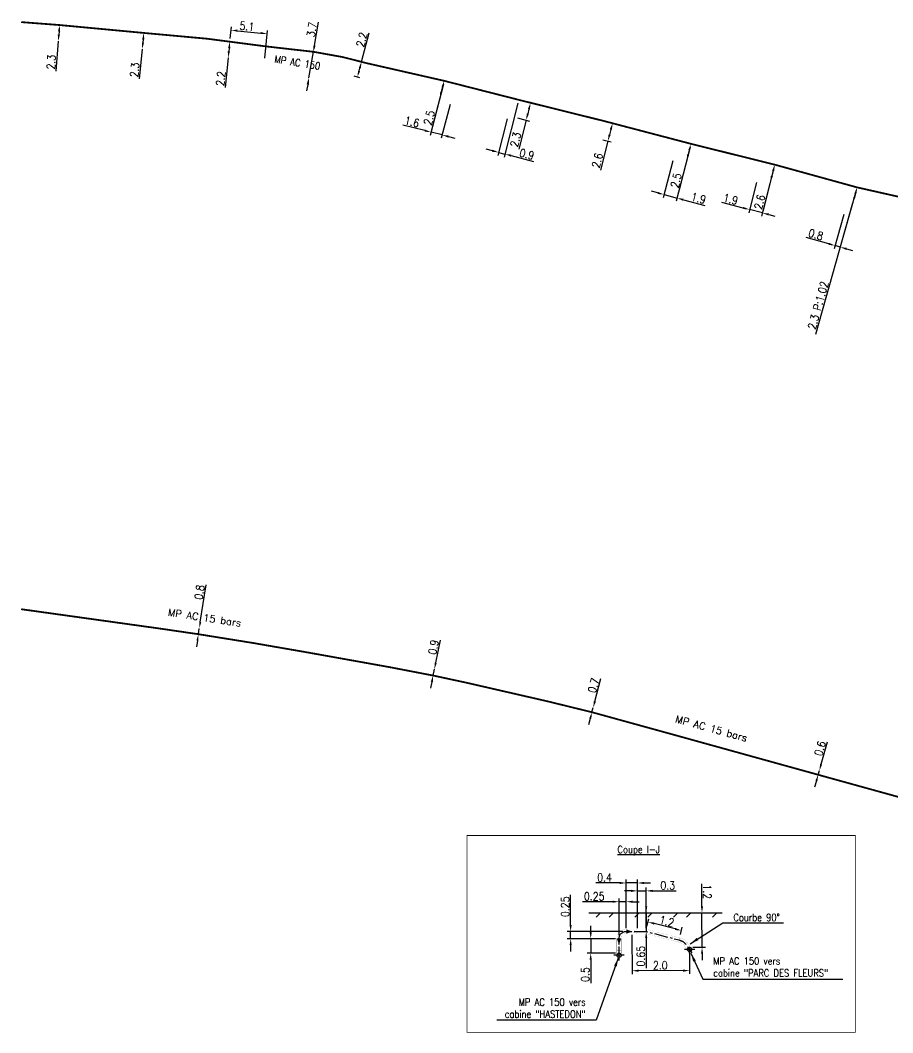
# Model space of a CAD drawing. Header units: millimetres. Extents: x 184000 to 185000, y 128000 to 129000.
# Drawn here: x 183999.9 to 184121.2, y 128858.6 to 128999.4 of the extents above; entities that cross this region are included whole.
import ezdxf
from ezdxf.enums import TextEntityAlignment as Align

# ---------------------------------------------------------------- set-up
doc = ezdxf.new("R2010")
doc.units = ezdxf.units.MM
doc.header["$PDMODE"] = 34
doc.linetypes.add('CENTER2', pattern=[28.575, 19.05, -3.175, 3.175, -3.175])
doc.layers.get('DEFPOINTS').update_dxf_attribs({"linetype": 'CONTINUOUS'})
for name, color, linetype in [('G_110', 6, 'CONTINUOUS'), ('G_120', 4, 'CONTINUOUS'), ('G_900', 7, 'CONTINUOUS')]:
    doc.layers.add(name, color=color, linetype=linetype)
doc.styles.get("Standard").update_dxf_attribs({"font": 'romans.shx', "width": 0.85})
doc.linetypes.add('G_typB_AP', pattern='A,5,-0.3,["o",Standard,S=1.5,R=0,X=0,Y=-0.5],-1.65', length=6.95)
doc.linetypes.add('G_typC_AP', pattern='A,5,-0.3,["X",Standard,S=1,R=0,X=0,Y=-0.5],-1.2', length=6.5)
doc.dimstyles.get("Standard").update_dxf_attribs({"dimtxt": 1.5, "dimasz": 1.2, "dimexe": 0.625, "dimexo": 0.625, "dimgap": 0.25, "dimtad": 1, "dimdec": 1, "dimzin": 0, "dimdsep": 46, "dimtxsty": 'Standard', "dimcen": -0.5, "dimadec": 0, "dimazin": 0, "dimtfac": 1, "dimtdec": 1, "dimtmove": 0, "dimatfit": 3, "dimfxl": 0, "dimtolj": 1, "dimtzin": 0, "dimarcsym": 0})
pattern_1 = [(45, (2.04, 63.666), (-13.4703842, 13.4703842), []), (45, (6.53, 63.666), (-13.4703842, 13.4703842), []), (45, (11.02, 63.666), (-13.4703842, 13.4703842), []), (45, (15.51, 63.666), (-13.4703842, 13.4703842), [])]

# ---------------------------------------------------------------- blocks, each defined once
blk = doc.blocks.new('*D116')
at = {"layer": 'DEFPOINTS', "color": 0, "linetype": 'Continuous', "transparency": 16777216}
for p in [(184086.95, 128875.28), (184086.95, 128875.28), (184086.95, 128872.68)]:
    blk.add_point(p, dxfattribs=at)
at = {"layer": 'G_900', "color": 0, "linetype": 'Continuous', "lineweight": -2, "transparency": 16777216}
for p, q in [((184086.95, 128876.18), (184086.95, 128877.08)), ((184086.95, 128875.28), (184086.95, 128872.68)), ((184086.95, 128871.78), (184086.95, 128867.59))]:
    blk.add_line(p, q, dxfattribs=at)
at = {"layer": 'G_900', "color": 0, "linetype": 'Continuous', "transparency": 16777216}
for points in [[(184086.8, 128876.18), (184087.1, 128876.18), (184086.95, 128875.28)], [(184086.8, 128871.78), (184087.1, 128871.78), (184086.95, 128872.68)]]:
    blk.add_solid(points, dxfattribs=at)
at = {"layer": 'G_900', "color": 0, "linetype": 'Continuous', "transparency": 16777216, "insert": (184086.2, 128869.24), "char_height": 1.125, "attachment_point": 5, "rotation": 90}
blk.add_mtext('\\A1;0.65', dxfattribs=at)
blk = doc.blocks.new('*D117')
at = {"layer": 'DEFPOINTS', "color": 0, "linetype": 'Continuous', "transparency": 16777216}
for p in [(184086.95, 128878.33), (184085.75, 128872.68), (184086.95, 128872.68)]:
    blk.add_point(p, dxfattribs=at)
at = {"layer": 'G_900', "color": 0, "linetype": 'Continuous', "lineweight": -2, "transparency": 16777216}
for p, q in [((184085.75, 128873.15), (184085.75, 128878.8)), ((184086.95, 128873.15), (184086.95, 128878.8)), ((184084.85, 128878.33), (184083.95, 128878.33)), ((184085.75, 128878.33), (184086.95, 128878.33)), ((184087.85, 128878.33), (184091.13, 128878.33))]:
    blk.add_line(p, q, dxfattribs=at)
at = {"layer": 'G_900', "color": 0, "linetype": 'Continuous', "transparency": 16777216}
for points in [[(184084.85, 128878.48), (184084.85, 128878.18), (184085.75, 128878.33)], [(184087.85, 128878.48), (184087.85, 128878.18), (184086.95, 128878.33)]]:
    blk.add_solid(points, dxfattribs=at)
at = {"layer": 'G_900', "color": 0, "linetype": 'Continuous', "transparency": 16777216, "insert": (184089.94, 128879.08), "char_height": 1.125, "attachment_point": 5}
blk.add_mtext('\\A1;0.3', dxfattribs=at)
blk = doc.blocks.new('*D118')
at = {"layer": 'DEFPOINTS', "color": 0, "linetype": 'Continuous', "transparency": 16777216}
for p in [(184085.75, 128879.43), (184084.17, 128872.68), (184085.75, 128872.68)]:
    blk.add_point(p, dxfattribs=at)
at = {"layer": 'G_900', "color": 0, "linetype": 'Continuous', "lineweight": -2, "transparency": 16777216}
for p, q in [((184083.27, 128879.43), (184079.94, 128879.43)), ((184084.17, 128873.15), (184084.17, 128879.89)), ((184085.75, 128879.43), (184084.17, 128879.43)), ((184085.75, 128873.15), (184085.75, 128879.89)), ((184086.65, 128879.43), (184087.55, 128879.43))]:
    blk.add_line(p, q, dxfattribs=at)
at = {"layer": 'G_900', "color": 0, "linetype": 'Continuous', "transparency": 16777216}
for points in [[(184083.27, 128879.58), (184083.27, 128879.28), (184084.17, 128879.43)], [(184086.65, 128879.58), (184086.65, 128879.28), (184085.75, 128879.43)]]:
    blk.add_solid(points, dxfattribs=at)
at = {"layer": 'G_900', "color": 0, "linetype": 'Continuous', "transparency": 16777216, "insert": (184081.16, 128880.18), "char_height": 1.125, "attachment_point": 5}
blk.add_mtext('\\A1;0.4', dxfattribs=at)
blk = doc.blocks.new('*D119')
at = {"layer": 'DEFPOINTS', "color": 0, "linetype": 'Continuous', "transparency": 16777216}
for p in [(184084.97, 128872.67), (184092.98, 128870.48), (184084.98, 128867.22)]:
    blk.add_point(p, dxfattribs=at)
at = {"layer": 'G_900', "color": 0, "linetype": 'Continuous', "lineweight": -2, "transparency": 16777216}
for p, q in [((184084.97, 128872.21), (184084.98, 128866.75)), ((184092.98, 128870.01), (184092.99, 128866.77)), ((184092.09, 128867.24), (184085.88, 128867.22))]:
    blk.add_line(p, q, dxfattribs=at)
at = {"layer": 'G_900', "color": 0, "linetype": 'Continuous', "transparency": 16777216}
for points in [[(184085.88, 128867.37), (184085.88, 128867.07), (184084.98, 128867.22)], [(184092.09, 128867.39), (184092.09, 128867.09), (184092.99, 128867.24)]]:
    blk.add_solid(points, dxfattribs=at)
at = {"layer": 'G_900', "color": 0, "linetype": 'Continuous', "transparency": 16777216, "insert": (184088.91, 128867.98), "char_height": 1.125, "attachment_point": 5, "rotation": 0.1589}
blk.add_mtext('\\A1;2.0', dxfattribs=at)
blk = doc.blocks.new('*D120')
at = {"layer": 'DEFPOINTS', "color": 0, "linetype": 'Continuous', "transparency": 16777216}
for p in [(184092.97, 128875.28), (184094.71, 128875.28), (184092.98, 128870.48)]:
    blk.add_point(p, dxfattribs=at)
at = {"layer": 'G_900', "color": 0, "linetype": 'Continuous', "lineweight": -2, "transparency": 16777216}
for p, q in [((184094.71, 128876.18), (184094.7, 128879.33)), ((184093.44, 128875.28), (184095.18, 128875.29)), ((184094.72, 128870.48), (184094.71, 128875.28)), ((184093.45, 128870.48), (184095.19, 128870.49)), ((184094.72, 128869.58), (184094.73, 128868.68))]:
    blk.add_line(p, q, dxfattribs=at)
at = {"layer": 'G_900', "color": 0, "linetype": 'Continuous', "transparency": 16777216}
for points in [[(184094.86, 128876.18), (184094.56, 128876.18), (184094.71, 128875.28)], [(184094.87, 128869.58), (184094.57, 128869.58), (184094.72, 128870.48)]]:
    blk.add_solid(points, dxfattribs=at)
at = {"layer": 'G_900', "color": 0, "linetype": 'Continuous', "transparency": 16777216, "insert": (184095.45, 128878.21), "char_height": 1.125, "attachment_point": 5, "rotation": 270.1589}
blk.add_mtext('\\A1;1.2', dxfattribs=at)
blk = doc.blocks.new('*D121')
at = {"layer": 'DEFPOINTS', "color": 0, "linetype": 'Continuous', "transparency": 16777216}
for p in [(184086.95, 128872.98), (184087.21, 128874), (184091.6, 128871.79)]:
    blk.add_point(p, dxfattribs=at)
at = {"layer": 'G_900', "color": 0, "linetype": 'Continuous', "lineweight": -2, "transparency": 16777216}
for p, q in [((184087.06, 128873.43), (184087.32, 128874.45)), ((184090.99, 128873.03), (184088.08, 128873.77)), ((184091.71, 128872.24), (184091.97, 128873.26))]:
    blk.add_line(p, q, dxfattribs=at)
at = {"layer": 'G_900', "color": 0, "linetype": 'Continuous', "transparency": 16777216}
for points in [[(184088.12, 128873.92), (184088.04, 128873.63), (184087.21, 128874)], [(184091.02, 128873.17), (184090.95, 128872.88), (184091.86, 128872.81)]]:
    blk.add_solid(points, dxfattribs=at)
at = {"layer": 'G_900', "color": 0, "linetype": 'Continuous', "transparency": 16777216, "insert": (184089.81, 128874.11), "char_height": 1.125, "attachment_point": 5, "rotation": 345.6155}
blk.add_mtext('\\A1;1.2', dxfattribs=at)
blk = doc.blocks.new('*D122')
at = {"layer": 'DEFPOINTS', "color": 0, "linetype": 'Continuous', "transparency": 16777216}
for p in [(184084.17, 128876.82), (184083.17, 128871.68), (184084.17, 128872.68)]:
    blk.add_point(p, dxfattribs=at)
at = {"layer": 'G_900', "color": 0, "linetype": 'Continuous', "lineweight": -2, "transparency": 16777216}
for p, q in [((184083.17, 128872.15), (184083.17, 128877.29)), ((184084.17, 128873.15), (184084.17, 128877.29)), ((184082.27, 128876.82), (184078.08, 128876.82)), ((184084.17, 128876.82), (184083.17, 128876.82)), ((184085.07, 128876.82), (184085.97, 128876.82))]:
    blk.add_line(p, q, dxfattribs=at)
at = {"layer": 'G_900', "color": 0, "linetype": 'Continuous', "transparency": 16777216}
for points in [[(184082.27, 128876.97), (184082.27, 128876.67), (184083.17, 128876.82)], [(184085.07, 128876.97), (184085.07, 128876.67), (184084.17, 128876.82)]]:
    blk.add_solid(points, dxfattribs=at)
at = {"layer": 'G_900', "color": 0, "linetype": 'Continuous', "transparency": 16777216, "insert": (184079.72, 128877.57), "char_height": 1.125, "attachment_point": 5}
blk.add_mtext('\\A1;0.25', dxfattribs=at)
blk = doc.blocks.new('*D123')
at = {"layer": 'DEFPOINTS', "color": 0, "linetype": 'Continuous', "transparency": 16777216}
for p in [(184076.44, 128872.68), (184083.17, 128871.68), (184084.17, 128872.68)]:
    blk.add_point(p, dxfattribs=at)
at = {"layer": 'G_900', "color": 0, "linetype": 'Continuous', "lineweight": -2, "transparency": 16777216}
for p, q in [((184076.44, 128873.58), (184076.44, 128877.77)), ((184083.7, 128872.68), (184075.97, 128872.68)), ((184082.7, 128871.68), (184075.97, 128871.68)), ((184076.44, 128871.68), (184076.44, 128872.68)), ((184076.44, 128870.78), (184076.44, 128869.88))]:
    blk.add_line(p, q, dxfattribs=at)
at = {"layer": 'G_900', "color": 0, "linetype": 'Continuous', "transparency": 16777216}
for points in [[(184076.29, 128873.58), (184076.59, 128873.58), (184076.44, 128872.68)], [(184076.29, 128870.78), (184076.59, 128870.78), (184076.44, 128871.68)]]:
    blk.add_solid(points, dxfattribs=at)
at = {"layer": 'G_900', "color": 0, "linetype": 'Continuous', "transparency": 16777216, "insert": (184075.69, 128876.12), "char_height": 1.125, "attachment_point": 5, "rotation": 90}
blk.add_mtext('\\A1;0.25', dxfattribs=at)
blk = doc.blocks.new('*D124')
at = {"layer": 'DEFPOINTS', "color": 0, "linetype": 'Continuous', "transparency": 16777216}
for p in [(184079.23, 128871.68), (184083.17, 128871.68), (184083.17, 128869.68)]:
    blk.add_point(p, dxfattribs=at)
at = {"layer": 'G_900', "color": 0, "linetype": 'Continuous', "lineweight": -2, "transparency": 16777216}
for p, q in [((184079.23, 128872.58), (184079.23, 128873.48)), ((184082.7, 128871.68), (184078.76, 128871.68)), ((184079.23, 128871.68), (184079.23, 128869.68)), ((184082.7, 128869.68), (184078.76, 128869.68)), ((184079.23, 128868.78), (184079.23, 128865.5))]:
    blk.add_line(p, q, dxfattribs=at)
at = {"layer": 'G_900', "color": 0, "linetype": 'Continuous', "transparency": 16777216}
for points in [[(184079.08, 128872.58), (184079.38, 128872.58), (184079.23, 128871.68)], [(184079.08, 128868.78), (184079.38, 128868.78), (184079.23, 128869.68)]]:
    blk.add_solid(points, dxfattribs=at)
at = {"layer": 'G_900', "color": 0, "linetype": 'Continuous', "transparency": 16777216, "insert": (184078.48, 128866.69), "char_height": 1.125, "attachment_point": 5, "rotation": 90}
blk.add_mtext('\\A1;0.5', dxfattribs=at)
blk = doc.blocks.new('*D125')
at = {"layer": 'DEFPOINTS', "color": 0, "linetype": 'Continuous', "transparency": 16777216}
for p in [(184034.22, 128997.55), (184029.03, 128996.45), (184033.83, 128993.7)]:
    blk.add_point(p, dxfattribs=at)
at = {"layer": 'G_120', "color": 0, "linetype": 'Continuous', "lineweight": -2, "transparency": 16777216}
for p, q in [((184029.08, 128996.91), (184029.24, 128998.52)), ((184030.09, 128997.97), (184033.32, 128997.64)), ((184033.88, 128994.16), (184034.26, 128998.02))]:
    blk.add_line(p, q, dxfattribs=at)
at = {"layer": 'G_120', "color": 0, "linetype": 'Continuous', "transparency": 16777216}
for points in [[(184030.1, 128998.11), (184030.07, 128997.82), (184029.19, 128998.06)], [(184033.34, 128997.79), (184033.31, 128997.49), (184034.22, 128997.55)]]:
    blk.add_solid(points, dxfattribs=at)
at = {"layer": 'G_120', "color": 0, "linetype": 'Continuous', "transparency": 16777216, "insert": (184031.41, 128998.59), "char_height": 1.125, "attachment_point": 5, "rotation": 354.2442}
blk.add_mtext('\\A1;5.1', dxfattribs=at)
blk = doc.blocks.new('*D126')
at = {"layer": 'DEFPOINTS', "color": 0, "linetype": 'Continuous', "transparency": 16777216}
for p in [(184029.03, 128996.45), (184028.8, 128994.2), (184028.8, 128994.2)]:
    blk.add_point(p, dxfattribs=at)
at = {"layer": 'G_120', "color": 0, "linetype": 'Continuous', "lineweight": -2, "transparency": 16777216}
for p, q in [((184028.94, 128995.55), (184028.89, 128995.1)), ((184028.8, 128994.2), (184028.38, 128990.05))]:
    blk.add_line(p, q, dxfattribs=at)
at = {"layer": 'G_120', "color": 0, "linetype": 'Continuous', "transparency": 16777216}
for points in [[(184028.79, 128995.57), (184029.09, 128995.53), (184029.03, 128996.45)], [(184028.74, 128995.11), (184029.04, 128995.08), (184028.8, 128994.2)]]:
    blk.add_solid(points, dxfattribs=at)
at = {"layer": 'G_120', "color": 0, "linetype": 'Continuous', "transparency": 16777216, "insert": (184027.76, 128991.31), "char_height": 1.125, "attachment_point": 5, "rotation": 84.2442}
blk.add_mtext('\\A1;2.2', dxfattribs=at)
blk = doc.blocks.new('*D127')
at = {"layer": 'DEFPOINTS', "color": 0, "linetype": 'Continuous', "transparency": 16777216}
for p in [(184017.07, 128997.66), (184016.85, 128995.42), (184016.85, 128995.42)]:
    blk.add_point(p, dxfattribs=at)
at = {"layer": 'G_120', "color": 0, "linetype": 'Continuous', "lineweight": -2, "transparency": 16777216}
for p, q in [((184016.98, 128996.77), (184016.94, 128996.32)), ((184016.85, 128995.42), (184016.42, 128991.27))]:
    blk.add_line(p, q, dxfattribs=at)
at = {"layer": 'G_120', "color": 0, "linetype": 'Continuous', "transparency": 16777216}
for points in [[(184016.83, 128996.78), (184017.13, 128996.75), (184017.07, 128997.66)], [(184016.79, 128996.33), (184017.09, 128996.3), (184016.85, 128995.42)]]:
    blk.add_solid(points, dxfattribs=at)
at = {"layer": 'G_120', "color": 0, "linetype": 'Continuous', "transparency": 16777216, "insert": (184015.8, 128992.52), "char_height": 1.125, "attachment_point": 5, "rotation": 84.1601}
blk.add_mtext('\\A1;2.3', dxfattribs=at)
blk = doc.blocks.new('*D128')
at = {"layer": 'DEFPOINTS', "color": 0, "linetype": 'Continuous', "transparency": 16777216}
for p in [(184005.35, 128998.76), (184005.17, 128996.52), (184005.17, 128996.52)]:
    blk.add_point(p, dxfattribs=at)
at = {"layer": 'G_120', "color": 0, "linetype": 'Continuous', "lineweight": -2, "transparency": 16777216}
for p, q in [((184005.28, 128997.87), (184005.24, 128997.42)), ((184005.17, 128996.52), (184004.84, 128992.36))]:
    blk.add_line(p, q, dxfattribs=at)
at = {"layer": 'G_120', "color": 0, "linetype": 'Continuous', "transparency": 16777216}
for points in [[(184005.13, 128997.88), (184005.43, 128997.85), (184005.35, 128998.76)], [(184005.09, 128997.43), (184005.39, 128997.41), (184005.17, 128996.52)]]:
    blk.add_solid(points, dxfattribs=at)
at = {"layer": 'G_120', "color": 0, "linetype": 'Continuous', "transparency": 16777216, "insert": (184004.18, 128993.6), "char_height": 1.125, "attachment_point": 5, "rotation": 85.4261}
blk.add_mtext('\\A1;2.3', dxfattribs=at)
blk = doc.blocks.new('*D129')
at = {"layer": 'DEFPOINTS', "color": 0, "linetype": 'Continuous', "transparency": 16777216}
for p in [(184040.66, 128995.04), (184040.02, 128991.4), (184040.02, 128991.4)]:
    blk.add_point(p, dxfattribs=at)
at = {"layer": 'G_120', "color": 0, "linetype": 'Continuous', "lineweight": -2, "transparency": 16777216}
for p, q in [((184040.82, 128995.93), (184041.38, 128999.16)), ((184040.02, 128991.4), (184040.66, 128995.04)), ((184039.87, 128990.51), (184039.71, 128989.62))]:
    blk.add_line(p, q, dxfattribs=at)
at = {"layer": 'G_120', "color": 0, "linetype": 'Continuous', "transparency": 16777216}
for points in [[(184040.67, 128995.95), (184040.97, 128995.9), (184040.66, 128995.04)], [(184039.72, 128990.54), (184040.02, 128990.49), (184040.02, 128991.4)]]:
    blk.add_solid(points, dxfattribs=at)
at = {"layer": 'G_120', "color": 0, "linetype": 'Continuous', "transparency": 16777216, "insert": (184040.44, 128998.12), "char_height": 1.125, "attachment_point": 5, "rotation": 80.0703}
blk.add_mtext('\\A1;3.7', dxfattribs=at)
blk = doc.blocks.new('*D130')
at = {"layer": 'DEFPOINTS', "color": 0, "linetype": 'Continuous', "transparency": 16777216}
for p in [(184048.14, 128993.44), (184046.78, 128991.52), (184047.58, 128991.31)]:
    blk.add_point(p, dxfattribs=at)
at = {"layer": 'G_120', "color": 0, "linetype": 'Continuous', "lineweight": -2, "transparency": 16777216}
for p, q in [((184047.35, 128993.65), (184048.41, 128997.69)), ((184047.69, 128993.56), (184046.89, 128993.77)), ((184047.01, 128992.39), (184047.12, 128992.78)), ((184047.13, 128991.43), (184046.33, 128991.64))]:
    blk.add_line(p, q, dxfattribs=at)
at = {"layer": 'G_120', "color": 0, "linetype": 'Continuous', "transparency": 16777216}
for points in [[(184046.97, 128992.82), (184047.26, 128992.74), (184047.35, 128993.65)], [(184046.87, 128992.43), (184047.16, 128992.36), (184046.78, 128991.52)]]:
    blk.add_solid(points, dxfattribs=at)
at = {"layer": 'G_120', "color": 0, "linetype": 'Continuous', "transparency": 16777216, "insert": (184047.38, 128996.73), "char_height": 1.125, "attachment_point": 5, "rotation": 75.2061}
blk.add_mtext('\\A1;2.2', dxfattribs=at)
blk = doc.blocks.new('*D131')
at = {"layer": 'DEFPOINTS', "color": 0, "linetype": 'Continuous', "transparency": 16777216}
for p in [(184058.85, 128991), (184059.78, 128988.18), (184058.57, 128983.47)]:
    blk.add_point(p, dxfattribs=at)
at = {"layer": 'G_120', "color": 0, "linetype": 'Continuous', "lineweight": -2, "transparency": 16777216}
for p, q in [((184058.73, 128990.54), (184056.9, 128983.4)), ((184059.66, 128987.73), (184058.45, 128983.01)), ((184056.14, 128984.08), (184053.1, 128984.85)), ((184058.57, 128983.47), (184057.02, 128983.86)), ((184059.44, 128983.24), (184060.31, 128983.02))]:
    blk.add_line(p, q, dxfattribs=at)
at = {"layer": 'G_120', "color": 0, "linetype": 'Continuous', "transparency": 16777216}
for points in [[(184056.18, 128984.22), (184056.11, 128983.93), (184057.02, 128983.86)], [(184059.48, 128983.39), (184059.4, 128983.1), (184058.57, 128983.47)]]:
    blk.add_solid(points, dxfattribs=at)
at = {"layer": 'G_120', "color": 0, "linetype": 'Continuous', "transparency": 16777216, "insert": (184054.37, 128985.3), "char_height": 1.125, "attachment_point": 5, "rotation": 345.7916}
blk.add_mtext('\\A1;1.6', dxfattribs=at)
blk = doc.blocks.new('*D132')
at = {"layer": 'DEFPOINTS', "color": 0, "linetype": 'Continuous', "transparency": 16777216}
for p in [(184058.85, 128991), (184058.22, 128988.57), (184058.22, 128988.57)]:
    blk.add_point(p, dxfattribs=at)
at = {"layer": 'G_120', "color": 0, "linetype": 'Continuous', "lineweight": -2, "transparency": 16777216}
for p, q in [((184058.62, 128990.12), (184058.45, 128989.45)), ((184058.22, 128988.57), (184057.19, 128984.53))]:
    blk.add_line(p, q, dxfattribs=at)
at = {"layer": 'G_120', "color": 0, "linetype": 'Continuous', "transparency": 16777216}
for points in [[(184058.48, 128990.16), (184058.77, 128990.09), (184058.85, 128991)], [(184058.3, 128989.48), (184058.59, 128989.41), (184058.22, 128988.57)]]:
    blk.add_solid(points, dxfattribs=at)
at = {"layer": 'G_120', "color": 0, "linetype": 'Continuous', "transparency": 16777216, "insert": (184056.76, 128985.87), "char_height": 1.125, "attachment_point": 5, "rotation": 75.6302}
blk.add_mtext('\\A1;2.5', dxfattribs=at)
blk = doc.blocks.new('*D133')
at = {"layer": 'DEFPOINTS', "color": 0, "linetype": 'Continuous', "transparency": 16777216}
for p in [(184069.21, 128988.36), (184067.73, 128986.19), (184066.42, 128981.05)]:
    blk.add_point(p, dxfattribs=at)
at = {"layer": 'G_120', "color": 0, "linetype": 'Continuous', "lineweight": -2, "transparency": 16777216}
for p, q in [((184069.1, 128987.9), (184067.18, 128980.37)), ((184067.61, 128985.73), (184066.3, 128980.6)), ((184065.55, 128981.28), (184064.68, 128981.5)), ((184066.42, 128981.05), (184067.29, 128980.82)), ((184068.16, 128980.6), (184071.29, 128979.78))]:
    blk.add_line(p, q, dxfattribs=at)
at = {"layer": 'G_120', "color": 0, "linetype": 'Continuous', "transparency": 16777216}
for points in [[(184065.59, 128981.42), (184065.51, 128981.13), (184066.42, 128981.05)], [(184068.2, 128980.74), (184068.12, 128980.45), (184067.29, 128980.82)]]:
    blk.add_solid(points, dxfattribs=at)
at = {"layer": 'G_120', "color": 0, "linetype": 'Continuous', "transparency": 16777216, "insert": (184070.35, 128980.8), "char_height": 1.125, "attachment_point": 5, "rotation": 345.419}
blk.add_mtext('\\A1;0.9', dxfattribs=at)
blk = doc.blocks.new('*D134')
at = {"layer": 'DEFPOINTS', "color": 0, "linetype": 'Continuous', "transparency": 16777216}
for p in [(184069.21, 128988.36), (184068.6, 128985.96), (184070.25, 128985.53)]:
    blk.add_point(p, dxfattribs=at)
at = {"layer": 'G_120', "color": 0, "linetype": 'Continuous', "lineweight": -2, "transparency": 16777216}
for p, q in [((184069.67, 128988.24), (184071.32, 128987.81)), ((184070.64, 128987.06), (184070.47, 128986.4)), ((184069.05, 128985.84), (184070.7, 128985.41)), ((184070.25, 128985.53), (184069.22, 128981.48))]:
    blk.add_line(p, q, dxfattribs=at)
at = {"layer": 'G_120', "color": 0, "linetype": 'Continuous', "transparency": 16777216}
for points in [[(184070.49, 128987.09), (184070.78, 128987.02), (184070.86, 128987.93)], [(184070.33, 128986.44), (184070.62, 128986.37), (184070.25, 128985.53)]]:
    blk.add_solid(points, dxfattribs=at)
at = {"layer": 'G_120', "color": 0, "linetype": 'Continuous', "transparency": 16777216, "insert": (184068.79, 128982.82), "char_height": 1.125, "attachment_point": 5, "rotation": 75.6969}
blk.add_mtext('\\A1;2.3', dxfattribs=at)
blk = doc.blocks.new('*D135')
at = {"layer": 'DEFPOINTS', "color": 0, "linetype": 'Continuous', "transparency": 16777216}
for p in [(184081.12, 128985.4), (184080.48, 128982.93), (184081.62, 128982.63)]:
    blk.add_point(p, dxfattribs=at)
at = {"layer": 'G_120', "color": 0, "linetype": 'Continuous', "lineweight": -2, "transparency": 16777216}
for p, q in [((184081.58, 128985.28), (184082.72, 128984.98)), ((184082.04, 128984.23), (184081.85, 128983.5)), ((184080.93, 128982.81), (184082.08, 128982.52)), ((184081.62, 128982.63), (184080.57, 128978.59))]:
    blk.add_line(p, q, dxfattribs=at)
at = {"layer": 'G_120', "color": 0, "linetype": 'Continuous', "transparency": 16777216}
for points in [[(184081.89, 128984.27), (184082.18, 128984.19), (184082.27, 128985.1)], [(184081.71, 128983.54), (184082, 128983.47), (184081.62, 128982.63)]]:
    blk.add_solid(points, dxfattribs=at)
at = {"layer": 'G_120', "color": 0, "linetype": 'Continuous', "transparency": 16777216, "insert": (184080.15, 128979.93), "char_height": 1.125, "attachment_point": 5, "rotation": 75.4255}
blk.add_mtext('\\A1;2.6', dxfattribs=at)
blk = doc.blocks.new('*D136')
at = {"layer": 'DEFPOINTS', "color": 0, "linetype": 'Continuous', "transparency": 16777216}
for p in [(184093.17, 128982.24), (184090.75, 128980.35), (184089.43, 128975.18)]:
    blk.add_point(p, dxfattribs=at)
at = {"layer": 'G_120', "color": 0, "linetype": 'Continuous', "lineweight": -2, "transparency": 16777216}
for p, q in [((184093.06, 128981.78), (184091.13, 128974.24)), ((184090.64, 128979.89), (184089.32, 128974.72)), ((184088.56, 128975.41), (184087.69, 128975.64)), ((184089.43, 128975.18), (184091.25, 128974.69)), ((184092.12, 128974.46), (184095.11, 128973.66))]:
    blk.add_line(p, q, dxfattribs=at)
at = {"layer": 'G_120', "color": 0, "linetype": 'Continuous', "transparency": 16777216}
for points in [[(184088.6, 128975.55), (184088.53, 128975.26), (184089.43, 128975.18)], [(184092.16, 128974.6), (184092.08, 128974.31), (184091.25, 128974.69)]]:
    blk.add_solid(points, dxfattribs=at)
at = {"layer": 'G_120', "color": 0, "linetype": 'Continuous', "transparency": 16777216, "insert": (184094.24, 128974.67), "char_height": 1.125, "attachment_point": 5, "rotation": 345.0729}
blk.add_mtext('\\A1;1.9', dxfattribs=at)
blk = doc.blocks.new('*D137')
at = {"layer": 'DEFPOINTS', "color": 0, "linetype": 'Continuous', "transparency": 16777216}
for p in [(184093.17, 128982.24), (184092.57, 128979.86), (184092.57, 128979.86)]:
    blk.add_point(p, dxfattribs=at)
at = {"layer": 'G_120', "color": 0, "linetype": 'Continuous', "lineweight": -2, "transparency": 16777216}
for p, q in [((184092.95, 128981.37), (184092.79, 128980.74)), ((184092.57, 128979.86), (184091.54, 128975.81))]:
    blk.add_line(p, q, dxfattribs=at)
at = {"layer": 'G_120', "color": 0, "linetype": 'Continuous', "transparency": 16777216}
for points in [[(184092.81, 128981.4), (184093.1, 128981.33), (184093.17, 128982.24)], [(184092.65, 128980.77), (184092.94, 128980.7), (184092.57, 128979.86)]]:
    blk.add_solid(points, dxfattribs=at)
at = {"layer": 'G_120', "color": 0, "linetype": 'Continuous', "transparency": 16777216, "insert": (184091.1, 128977.15), "char_height": 1.125, "attachment_point": 5, "rotation": 75.6969}
blk.add_mtext('\\A1;2.5', dxfattribs=at)
blk = doc.blocks.new('*D138')
at = {"layer": 'DEFPOINTS', "color": 0, "linetype": 'Continuous', "transparency": 16777216}
for p in [(184104.83, 128979.34), (184102.41, 128977.32), (184101.33, 128973.09)]:
    blk.add_point(p, dxfattribs=at)
at = {"layer": 'G_120', "color": 0, "linetype": 'Continuous', "lineweight": -2, "transparency": 16777216}
for p, q in [((184104.71, 128978.88), (184103, 128972.18)), ((184102.29, 128976.87), (184101.21, 128972.63)), ((184100.46, 128973.31), (184097.46, 128974.08)), ((184103.12, 128972.63), (184101.33, 128973.09)), ((184103.99, 128972.41), (184104.86, 128972.19))]:
    blk.add_line(p, q, dxfattribs=at)
at = {"layer": 'G_120', "color": 0, "linetype": 'Continuous', "transparency": 16777216}
for points in [[(184100.49, 128973.46), (184100.42, 128973.17), (184101.33, 128973.09)], [(184104.03, 128972.55), (184103.96, 128972.26), (184103.12, 128972.63)]]:
    blk.add_solid(points, dxfattribs=at)
at = {"layer": 'G_120', "color": 0, "linetype": 'Continuous', "transparency": 16777216, "insert": (184098.7, 128974.53), "char_height": 1.125, "attachment_point": 5, "rotation": 345.6964}
blk.add_mtext('\\A1;1.9', dxfattribs=at)
blk = doc.blocks.new('*D139')
at = {"layer": 'DEFPOINTS', "color": 0, "linetype": 'Continuous', "transparency": 16777216}
for p in [(184104.83, 128979.34), (184104.2, 128976.86), (184104.2, 128976.86)]:
    blk.add_point(p, dxfattribs=at)
at = {"layer": 'G_120', "color": 0, "linetype": 'Continuous', "lineweight": -2, "transparency": 16777216}
for p, q in [((184104.61, 128978.46), (184104.42, 128977.74)), ((184104.2, 128976.86), (184103.17, 128972.82))]:
    blk.add_line(p, q, dxfattribs=at)
at = {"layer": 'G_120', "color": 0, "linetype": 'Continuous', "transparency": 16777216}
for points in [[(184104.46, 128978.5), (184104.75, 128978.43), (184104.83, 128979.34)], [(184104.28, 128977.77), (184104.57, 128977.7), (184104.2, 128976.86)]]:
    blk.add_solid(points, dxfattribs=at)
at = {"layer": 'G_120', "color": 0, "linetype": 'Continuous', "transparency": 16777216, "insert": (184102.73, 128974.15), "char_height": 1.125, "attachment_point": 5, "rotation": 75.6964}
blk.add_mtext('\\A1;2.6', dxfattribs=at)
blk = doc.blocks.new('*D140')
at = {"layer": 'DEFPOINTS', "color": 0, "linetype": 'Continuous', "transparency": 16777216}
for p in [(184116.29, 128976.18), (184114.57, 128972.84), (184113.22, 128968.08)]:
    blk.add_point(p, dxfattribs=at)
at = {"layer": 'G_120', "color": 0, "linetype": 'Continuous', "lineweight": -2, "transparency": 16777216}
for p, q in [((184116.16, 128975.73), (184113.81, 128967.42)), ((184114.44, 128972.39), (184113.09, 128967.63)), ((184112.35, 128968.32), (184109.2, 128969.22)), ((184113.94, 128967.87), (184113.22, 128968.08)), ((184114.81, 128967.63), (184115.67, 128967.38))]:
    blk.add_line(p, q, dxfattribs=at)
at = {"layer": 'G_120', "color": 0, "linetype": 'Continuous', "transparency": 16777216}
for points in [[(184112.39, 128968.47), (184112.31, 128968.18), (184113.22, 128968.08)], [(184114.85, 128967.77), (184114.77, 128967.49), (184113.94, 128967.87)]]:
    blk.add_solid(points, dxfattribs=at)
at = {"layer": 'G_120', "color": 0, "linetype": 'Continuous', "transparency": 16777216, "insert": (184110.55, 128969.62), "char_height": 1.125, "attachment_point": 5, "rotation": 344.1916}
blk.add_mtext('\\A1;0.8', dxfattribs=at)
blk = doc.blocks.new('*D141')
at = {"layer": 'DEFPOINTS', "color": 0, "linetype": 'Continuous', "transparency": 16777216}
for p in [(184116.29, 128976.18), (184115.67, 128973.97), (184115.67, 128973.97)]:
    blk.add_point(p, dxfattribs=at)
at = {"layer": 'G_120', "color": 0, "linetype": 'Continuous', "lineweight": -2, "transparency": 16777216}
for p, q in [((184116.05, 128975.31), (184115.91, 128974.83)), ((184115.67, 128973.97), (184110.51, 128955.74))]:
    blk.add_line(p, q, dxfattribs=at)
at = {"layer": 'G_120', "color": 0, "linetype": 'Continuous', "transparency": 16777216}
for points in [[(184115.9, 128975.35), (184116.19, 128975.27), (184116.29, 128976.18)], [(184115.77, 128974.87), (184116.06, 128974.79), (184115.67, 128973.97)]]:
    blk.add_solid(points, dxfattribs=at)
at = {"layer": 'G_120', "color": 0, "linetype": 'Continuous', "transparency": 16777216, "insert": (184110.87, 128959.77), "char_height": 1.125, "attachment_point": 5, "rotation": 74.1916}
blk.add_mtext('\\A1;2.3 P:1.02', dxfattribs=at)
blk = doc.blocks.new('*D171')
at = {"layer": 'DEFPOINTS', "color": 0, "linetype": 'Continuous', "transparency": 16777216}
for p in [(184110.87, 128894.48), (184110.87, 128894.48), (184111.04, 128895.06)]:
    blk.add_point(p, dxfattribs=at)
at = {"layer": 'G_110', "color": 0, "linetype": 'Continuous', "lineweight": -2, "transparency": 16777216}
for p, q in [((184111.28, 128895.93), (184112.18, 128899.08)), ((184110.42, 128894.61), (184110.42, 128894.61)), ((184110.87, 128894.48), (184111.04, 128895.06)), ((184110.63, 128893.62), (184110.38, 128892.75))]:
    blk.add_line(p, q, dxfattribs=at)
at = {"layer": 'G_110', "color": 0, "linetype": 'Continuous', "transparency": 16777216}
for points in [[(184111.14, 128895.97), (184111.43, 128895.89), (184111.04, 128895.06)], [(184110.48, 128893.66), (184110.77, 128893.58), (184110.87, 128894.48)]]:
    blk.add_solid(points, dxfattribs=at)
at = {"layer": 'G_110', "color": 0, "linetype": 'Continuous', "transparency": 16777216, "insert": (184111.13, 128898.14), "char_height": 1.125, "attachment_point": 5, "rotation": 74.1312}
blk.add_mtext('\\A1;0.6', dxfattribs=at)
blk = doc.blocks.new('*D172')
at = {"layer": 'DEFPOINTS', "color": 0, "linetype": 'Continuous', "transparency": 16777216}
for p in [(184079.4, 128903.18), (184079.4, 128903.18), (184079.58, 128903.82)]:
    blk.add_point(p, dxfattribs=at)
at = {"layer": 'G_110', "color": 0, "linetype": 'Continuous', "lineweight": -2, "transparency": 16777216}
for p, q in [((184079.81, 128904.69), (184080.66, 128907.86)), ((184079.4, 128903.18), (184079.58, 128903.82)), ((184079.17, 128902.31), (184078.94, 128901.44))]:
    blk.add_line(p, q, dxfattribs=at)
at = {"layer": 'G_110', "color": 0, "linetype": 'Continuous', "transparency": 16777216}
for points in [[(184079.67, 128904.73), (184079.96, 128904.65), (184079.58, 128903.82)], [(184079.03, 128902.35), (184079.32, 128902.27), (184079.4, 128903.18)]]:
    blk.add_solid(points, dxfattribs=at)
at = {"layer": 'G_110', "color": 0, "linetype": 'Continuous', "transparency": 16777216, "insert": (184079.63, 128906.9), "char_height": 1.125, "attachment_point": 5, "rotation": 74.9495}
blk.add_mtext('\\A1;0.7', dxfattribs=at)
blk = doc.blocks.new('*D173')
at = {"layer": 'DEFPOINTS', "color": 0, "linetype": 'Continuous', "transparency": 16777216}
for p in [(184057.31, 128908.28), (184057.31, 128908.28), (184057.49, 128909.17)]:
    blk.add_point(p, dxfattribs=at)
at = {"layer": 'G_110', "color": 0, "linetype": 'Continuous', "lineweight": -2, "transparency": 16777216}
for p, q in [((184057.67, 128910.05), (184058.33, 128913.21)), ((184057.31, 128908.28), (184057.49, 128909.17)), ((184057.12, 128907.4), (184056.94, 128906.52))]:
    blk.add_line(p, q, dxfattribs=at)
at = {"layer": 'G_110', "color": 0, "linetype": 'Continuous', "transparency": 16777216}
for points in [[(184057.52, 128910.08), (184057.82, 128910.02), (184057.49, 128909.17)], [(184056.98, 128907.43), (184057.27, 128907.37), (184057.31, 128908.28)]]:
    blk.add_solid(points, dxfattribs=at)
at = {"layer": 'G_110', "color": 0, "linetype": 'Continuous', "transparency": 16777216, "insert": (184057.36, 128912.22), "char_height": 1.125, "attachment_point": 5, "rotation": 78.3119}
blk.add_mtext('\\A1;0.9', dxfattribs=at)
blk = doc.blocks.new('*D174')
at = {"layer": 'DEFPOINTS', "color": 0, "linetype": 'Continuous', "transparency": 16777216}
for p in [(184024.66, 128914.03), (184024.66, 128914.03), (184024.78, 128914.83)]:
    blk.add_point(p, dxfattribs=at)
at = {"layer": 'G_110', "color": 0, "linetype": 'Continuous', "lineweight": -2, "transparency": 16777216}
for p, q in [((184024.92, 128915.72), (184025.74, 128920.92)), ((184024.66, 128914.03), (184024.78, 128914.83)), ((184025.12, 128913.96), (184025.12, 128913.96)), ((184024.52, 128913.15), (184024.38, 128912.26))]:
    blk.add_line(p, q, dxfattribs=at)
at = {"layer": 'G_110', "color": 0, "linetype": 'Continuous', "transparency": 16777216}
for points in [[(184024.78, 128915.74), (184025.07, 128915.7), (184024.78, 128914.83)], [(184024.37, 128913.17), (184024.67, 128913.12), (184024.66, 128914.03)]]:
    blk.add_solid(points, dxfattribs=at)
at = {"layer": 'G_110', "color": 0, "linetype": 'Continuous', "transparency": 16777216, "insert": (184024.81, 128919.86), "char_height": 1.125, "attachment_point": 5, "rotation": 81.077}
blk.add_mtext('\\A1;0.8', dxfattribs=at)

msp = doc.modelspace()

# ---------------------------------------------------------------- hatches: boundary and pattern name
at = {"layer": 'G_900'}
h = msp.add_hatch(dxfattribs=at)
h.set_pattern_fill('ANSI32', color=256, scale=0.4)
h.set_pattern_definition([(45, (-553190.7885, -387298.6046), (-2.694076836, 2.694076836), []), (45, (-553188.9924, -387298.6046), (-2.694076836, 2.694076836), [])])
h.paths.add_polyline_path([(184078.98, 128874.68), (184097.54, 128874.68), (184097.54, 128875.28), (184078.98, 128875.28)])
at = {"layer": 'G_900', "ltscale": 0.05}
h = msp.add_hatch(color=256, dxfattribs=at)
h.dxf.hatch_style = 1
h.paths.add_polyline_path([(184084.97, 128872.67), (184084.19, 128872.67), (184084.19, 128872.37)])
h.paths.add_polyline_path([(184084.19, 128872.97), (184084.19, 128872.67), (184084.97, 128872.67)])
h = msp.add_hatch(dxfattribs=at)
h.set_pattern_fill('ANSI34', color=256)
h.set_pattern_definition(pattern_1)
h.paths.add_polyline_path([(184085.73, 128872.98), (184084.96, 128872.68), (184085.73, 128872.68)])
h.paths.add_polyline_path([(184085.73, 128872.68), (184084.96, 128872.68), (184084.96, 128872.68), (184085.73, 128872.38)])
h = msp.add_hatch(color=256, dxfattribs=at)
h.dxf.hatch_style = 1
h.paths.add_polyline_path([(184083.17, 128870.88), (184083.17, 128871.66), (184082.87, 128871.66)])
h.paths.add_polyline_path([(184083.47, 128871.66), (184083.17, 128871.66), (184083.17, 128870.88)])
h = msp.add_hatch(dxfattribs=at)
h.set_pattern_fill('ANSI34', color=256, angle=-90)
h.set_pattern_definition([(315, (55274.159, 312953.807), (13.4703842, 13.4703842), []), (315, (55274.159, 312949.317), (13.4703842, 13.4703842), []), (315, (55274.159, 312944.827), (13.4703842, 13.4703842), []), (315, (55274.159, 312940.337), (13.4703842, 13.4703842), [])])
h.paths.add_polyline_path([(184083.47, 128870.12), (184083.17, 128870.88), (184083.17, 128870.12)])
h.paths.add_polyline_path([(184083.17, 128870.12), (184083.17, 128870.88), (184083.17, 128870.89), (184082.87, 128870.12)])
h = msp.add_hatch(dxfattribs=at)
h.set_pattern_fill('ANSI34', color=256)
h.set_pattern_definition(pattern_1)
h.paths.add_polyline_path([(184092.98, 128870.18), (184092.68, 128870.18, 0.108455), (184092.71, 128870.05), (184092.77, 128869.97, 0.200354), (184092.98, 128869.88)])
h.paths.add_polyline_path([(184092.98, 128870.18), (184092.81, 128870.42, 0.243354), (184092.68, 128870.18)])
h.paths.add_polyline_path([(184092.98, 128870.48, 0.155214), (184092.81, 128870.42), (184092.98, 128870.18)])
h.paths.add_polyline_path([(184092.98, 128870.18), (184093.28, 128870.18, 0.414214), (184092.98, 128870.48)])
h.paths.add_polyline_path([(184093.16, 128869.94, 0.242157), (184093.28, 128870.18), (184092.98, 128870.18)])
h.paths.add_polyline_path([(184092.98, 128870.18), (184092.98, 128869.88, 0.154951), (184093.16, 128869.94)])
h = msp.add_hatch(dxfattribs=at)
h.set_pattern_fill('ANSI34', color=256)
h.set_pattern_definition(pattern_1)
h.paths.add_polyline_path([(184082.87, 128869.38, 0.414214), (184083.17, 128869.08), (184083.17, 128869.38)])
h.paths.add_polyline_path([(184083.17, 128869.68, 0.414214), (184082.87, 128869.38), (184083.17, 128869.38)])
h.paths.add_polyline_path([(184083.17, 128869.38), (184083.47, 128869.38, 0.414214), (184083.17, 128869.68)])
h.paths.add_polyline_path([(184083.47, 128869.38), (184083.17, 128869.38), (184083.17, 128869.08, 0.414214)])

# ---------------------------------------------------------------- linework, layer by layer
at = {"layer": 'G_110', "linetype": 'G_typC_AP'}
msp.add_lwpolyline([(184000, 128917.51, 0.25, 0.25, 0), (184001.28, 128917.33, 0.25, 0.25, 0), (184019.4, 128914.8, 0.25, 0.25, 0), (184024.66, 128914.03, 0.25, 0.25, 0), (184032.25, 128912.81, 0.25, 0.25, 0), (184039.92, 128911.48, 0.25, 0.25, 0), (184051.35, 128909.43, 0.25, 0.25, 0), (184057.31, 128908.28, 0.25, 0.25, 0), (184061.87, 128907.3, 0.25, 0.25, 0), (184073.28, 128904.68, 0.25, 0.25, 0), (184079.4, 128903.18, 0.25, 0.25, 0), (184090.29, 128900.18, 0.25, 0.25, 0), (184110.87, 128894.48, 0.25, 0.25, 0), (184124.54, 128890.7, 0.25, 0.25, 0), (184135.83, 128887.3, 0.25, 0.25, 0), (184145.96, 128883.83, 0.25, 0.25, 0), (184156.09, 128879.92, 0.25, 0.25, 0), (184166.31, 128875.54, 0.25, 0.25, 0), (184192.71, 128863.72, 0.25, 0.25, 0), (184193.57, 128863.49, 0.25, 0.25, 0), (184194.13, 128863.44, 0.25, 0.25, 0), (184194.63, 128863.46, 0.25, 0.25, 0), (184195.41, 128863.6, 0.25, 0.25, 0), (184198.47, 128864.14, 0, 0, 0)], format="xyseb", dxfattribs=at)
at = {"layer": 'G_120', "linetype": 'G_typB_AP', "const_width": 0.25}
msp.add_lwpolyline([(184127.47, 128973.66), (184116.29, 128976.18), (184104.83, 128979.34), (184093.17, 128982.24), (184081.12, 128985.4), (184069.21, 128988.36), (184058.85, 128991), (184048.14, 128993.44), (184044.71, 128994.31), (184040.66, 128995.04), (184040.66, 128995.04), (184034.05, 128995.79), (184025.85, 128996.86), (184017.07, 128997.66), (184005.35, 128998.76), (184000, 128999.17)], dxfattribs=at)
at = {"layer": 'G_900', "ltscale": 0.05, "const_width": 0.1}
msp.add_lwpolyline([(184062.02, 128886.03), (184116.05, 128886.03), (184116.05, 128858.64), (184062.02, 128858.64)], close=True, dxfattribs=at)
at = {"layer": 'G_900', "ltscale": 0.05, "flags": 128}
msp.add_lwpolyline([(184078.98, 128875.28), (184097.54, 128875.28)], dxfattribs=at)
at = {"layer": 'G_900', "const_width": 0.01, "flags": 128}
for points in [[(184084.15, 128872.98, 0.405184), (184082.87, 128871.7)], [(184093.19, 128870.39), (184092.64, 128871.2, 0.127299), (184091.6, 128871.79), (184086.95, 128872.98), (184085.77, 128872.98)], [(184084.15, 128872.38, 0.397487), (184083.47, 128871.7)], [(184092.77, 128869.97), (184092.14, 128870.86, 0.083417), (184091.45, 128871.21), (184086.95, 128872.38), (184085.77, 128872.38)]]:
    msp.add_lwpolyline(points, format="xyb", dxfattribs=at)
for points in [[(184084.15, 128873.01), (184084.19, 128873.01), (184084.19, 128873.01), (184084.19, 128873.01), (184084.19, 128872.37), (184084.19, 128872.36), (184084.15, 128872.36), (184084.15, 128872.37), (184084.15, 128872.97)], [(184085.73, 128872.36), (184085.73, 128872.37), (184085.73, 128873.01), (184085.77, 128873.01), (184085.77, 128872.37), (184085.77, 128872.36), (184085.77, 128872.36)], [(184083.5, 128871.7), (184083.5, 128871.66), (184083.5, 128871.66), (184083.5, 128871.66), (184082.87, 128871.66), (184082.84, 128871.66), (184082.84, 128871.66), (184082.84, 128871.7), (184082.87, 128871.7), (184083.47, 128871.7)], [(184082.84, 128870.12), (184082.87, 128870.12), (184083.5, 128870.12), (184083.5, 128870.08), (184082.87, 128870.08), (184082.84, 128870.08)]]:
    msp.add_lwpolyline(points, close=True, dxfattribs=at)
at = {"layer": 'G_900', "flags": 128}
for points, const_width in [([(184084.17, 128872.36), (184084.17, 128873.01)], 0.01), ([(184085.73, 128872.38), (184084.19, 128872.97)], 0.01), ([(184085.73, 128872.98), (184084.19, 128872.98)], 0.01), ([(184084.19, 128872.37), (184085.73, 128872.98)], 0.01), ([(184086.95, 128872.98), (184086.95, 128872.38)], 0.02), ([(184082.87, 128871.66), (184083.47, 128870.12)], 0.01), ([(184082.87, 128871.66), (184082.87, 128870.12)], 0.01), ([(184082.87, 128870.12), (184083.47, 128871.66)], 0.01), ([(184083.47, 128871.66), (184083.47, 128870.12)], 0.01), ([(184085.73, 128872.38), (184084.19, 128872.38)], 0.01), ([(184091.6, 128871.79), (184091.45, 128871.21)], 0.02), ([(184092.14, 128870.86), (184092.64, 128871.2)], 0.02), ([(184082.87, 128870.08), (184082.87, 128869.32)], 0.01), ([(184083.47, 128870.08), (184083.47, 128869.32)], 0.01)]:
    msp.add_lwpolyline(points, dxfattribs=dict(at, const_width=const_width))
for points in [[(184085.75, 128873.01, 0.01, 0.01, 0), (184085.75, 128872.37, 0.01, 0.01, 0), (184085.75, 128872.36, 0, 0, 0)], [(184082.84, 128871.68, 0.01, 0.01, 0), (184082.84, 128871.68, 0.01, 0.01, 0), (184083.5, 128871.68, 0, 0, 0)], [(184083.5, 128870.1, 0.01, 0.01, 0), (184082.87, 128870.1, 0.01, 0.01, 0), (184082.84, 128870.1, 0, 0, 0)]]:
    msp.add_lwpolyline(points, format="xyseb", dxfattribs=at)
at = {"layer": 'G_900', "linetype": 'CENTER2', "ltscale": 0.1, "flags": 128}
msp.add_lwpolyline([(184083.17, 128868.63), (184083.17, 128871.68, -0.408158), (184084.15, 128872.68), (184086.95, 128872.68), (184091.52, 128871.5, -0.112279), (184092.39, 128871.03), (184092.81, 128870.42), (184092.98, 128870.18), (184093.32, 128869.7)], format="xyb", dxfattribs=at)
for points in [[(184093.7, 128870.18), (184093.7, 128870.18), (184092.98, 128870.18), (184092.98, 128870.18), (184092.26, 128870.18)], [(184092.98, 128870.54), (184092.98, 128869.67), (184092.98, 128870.18)], [(184083.89, 128869.38), (184083.89, 128869.38), (184083.17, 128869.38), (184083.17, 128869.38), (184082.45, 128869.38)]]:
    msp.add_lwpolyline(points, dxfattribs=at)
at = {"layer": 'G_900', "ltscale": 0.05}
for centre in [(184092.98, 128870.18), (184083.17, 128869.38)]:
    msp.add_circle(centre, 0.3, dxfattribs=at)

# ---------------------------------------------------------------- texts
at = {"layer": 'G_110', "linetype": 'G_typB_AP'}
for rotation, p in [(351.3882, (184025.52, 128916.33)), (344.5355, (184096.02, 128900.92))]:
    msp.add_text('MP AC 15 bars', height=1, rotation=rotation, dxfattribs=at).set_placement(p, align=Align.MIDDLE)
at = {"layer": 'G_120', "linetype": 'Continuous', "width": 0.85}
msp.add_text('MP AC 150', height=1, rotation=350.808, dxfattribs=at).set_placement((184038.43, 128993.54), align=Align.MIDDLE)
at = {"layer": 'G_900', "ltscale": 0.5, "insert": (184082.96, 128884.59), "char_height": 1, "attachment_point": 1}
msp.add_mtext_dynamic_manual_height_columns('{\\LCoupe I-J}', width=10.9942, gutter_width=5, heights=[0], dxfattribs=at)
at = {"layer": 'G_900', "linetype": 'Continuous', "ltscale": 0.75, "char_height": 1}
for s, insert, attachment_point in [('Courbe 90°', (184099.08, 128874.63), 4), ('MP AC 150 vers\\Pcabine "PARC DES FLEURS"', (184096.28, 128867.75), 4), ('MP AC 150 vers\\Pcabine "HASTEDON"', (184078.53, 128862.02), 6)]:
    msp.add_mtext(s, dxfattribs=dict(at, insert=insert, attachment_point=attachment_point))

# ---------------------------------------------------------------- dimensions: what is measured, and where the dimension line sits
at = {"layer": 'G_110', "linetype": 'Continuous'}
for base, p1, p2, angle, picture, middle in [((184024.66, 128914.03), (184024.78, 128914.83), (184024.66, 128914.03), 81.077, '*D174', (184025.55, 128919.74)), ((184057.31, 128908.28), (184057.49, 128909.17), (184057.31, 128908.28), 78.3119, '*D173', (184058.09, 128912.07)), ((184079.4, 128903.18), (184079.58, 128903.82), (184079.4, 128903.18), 74.9495, '*D172', (184080.35, 128906.71)), ((184110.87, 128894.48), (184111.04, 128895.06), (184110.87, 128894.48), 74.1312, '*D171', (184111.85, 128897.94))]:
    dim = msp.add_linear_dim(base=base, p1=p1, p2=p2, angle=angle, dimstyle='Standard', override={"dimscale": 0.75, "dimatfit": 0}, dxfattribs=at)
    dim.commit()
    dim.dimension.update_dxf_attribs({"geometry": picture, "text_midpoint": middle, "dimtype": 160})
at = {"layer": 'G_120', "linetype": 'Continuous'}
for base, p1, p2, angle, override, picture, middle in [((184005.1687, 128996.521), (184005.3481, 128998.7638), (184005.1687, 128996.521), 85.4261, {"dimscale": 0.75}, '*D128', (184004.9303, 128993.5412)), ((184040.02, 128991.4), (184040.66, 128995.04), (184040.02, 128991.4), 80.0703, {"dimscale": 0.75, "dimatfit": 0}, '*D129', (184041.18, 128997.99)), ((184016.8454, 128995.4223), (184017.0744, 128997.6606), (184016.8454, 128995.4223), 84.1601, {"dimscale": 0.75}, '*D127', (184016.5413, 128992.4485)), ((184046.78, 128991.52), (184048.14, 128993.44), (184047.58, 128991.31), 75.2061, {"dimscale": 0.75}, '*D130', (184048.11, 128996.54)), ((184058.57, 128983.47), (184058.85, 128991), (184059.78, 128988.18), 165.7916, {"dimscale": 0.75, "dimatfit": 0}, '*D131', (184054.18, 128984.57)), ((184058.22, 128988.57), (184058.85, 128991), (184058.22, 128988.57), 75.6302, {"dimscale": 0.75}, '*D132', (184057.48, 128985.68)), ((184066.42, 128981.05), (184069.21, 128988.36), (184067.73, 128986.19), 345.419, {"dimscale": 0.75, "dimatfit": 0}, '*D133', (184070.16, 128980.08)), ((184081.6246, 128982.6335), (184081.1228, 128985.3988), (184080.4811, 128982.9309), 75.4255, {"dimscale": 0.75}, '*D135', (184080.8723, 128979.7404)), ((184089.43, 128975.18), (184093.17, 128982.24), (184090.75, 128980.35), 345.0729, {"dimscale": 0.75, "dimatfit": 0}, '*D136', (184094.05, 128973.95)), ((184092.57, 128979.86), (184093.17, 128982.24), (184092.57, 128979.86), 75.6969, {"dimscale": 0.75}, '*D137', (184091.83, 128976.97)), ((184101.3279, 128973.0889), (184104.8298, 128979.3355), (184102.4071, 128977.3216), 345.6964, {"dimscale": 0.75, "dimatfit": 0}, '*D138', (184098.5195, 128973.8049)), ((184104.2, 128976.86), (184104.83, 128979.34), (184104.2, 128976.86), 75.6964, {"dimscale": 0.75}, '*D139', (184103.46, 128973.97)), ((184113.2197, 128968.0792), (184116.2926, 128976.1793), (184114.5666, 128972.8363), 344.1916, {"dimscale": 0.75, "dimatfit": 0}, '*D140', (184110.3435, 128968.8935))]:
    dim = msp.add_linear_dim(base=base, p1=p1, p2=p2, angle=angle, dimstyle='Standard', override=override, dxfattribs=at)
    dim.commit()
    dim.dimension.update_dxf_attribs({"geometry": picture, "text_midpoint": middle, "dimtype": 160})
for base, p1, p2, angle, text, override, picture, middle in [((184034.22, 128997.55), (184029.03, 128996.45), (184033.83, 128993.7), 174.2442, '5.1', {"dimscale": 0.75, "dimatfit": 0}, '*D125', (184031.33, 128997.84)), ((184028.8, 128994.2), (184029.03, 128996.45), (184028.8, 128994.2), 84.2442, '2.2', {"dimscale": 0.75}, '*D126', (184028.5, 128991.23)), ((184070.25, 128985.53), (184069.21, 128988.36), (184068.6, 128985.96), 75.6969, '2.3', {"dimscale": 0.75}, '*D134', (184069.51, 128982.64)), ((184115.67, 128973.97), (184116.29, 128976.18), (184115.67, 128973.97), 74.1916, '<> P:1.02', {"dimscale": 0.75}, '*D141', (184111.59, 128959.56))]:
    dim = msp.add_linear_dim(base=base, p1=p1, p2=p2, angle=angle, text=text, dimstyle='Standard', override=override, dxfattribs=at)
    dim.commit()
    dim.dimension.update_dxf_attribs({"geometry": picture, "text_midpoint": middle, "dimtype": 160})
at = {"layer": 'G_900', "linetype": 'Continuous'}
for base, p1, p2, angle, text, picture, middle in [((184085.75, 128879.43), (184084.17, 128872.68), (184085.75, 128872.68), 180, '0.4', '*D118', (184081.16, 128879.43)), ((184086.95, 128878.33), (184085.75, 128872.68), (184086.95, 128872.68), 180, '0.3', '*D117', (184089.94, 128878.33)), ((184094.71, 128875.28), (184092.98, 128870.48), (184092.97, 128875.28), 270.1589, '1.2', '*D120', (184094.7, 128878.21)), ((184076.44, 128872.68), (184083.17, 128871.68), (184084.17, 128872.68), 270, '0.25', '*D123', (184076.44, 128876.12)), ((184084.17, 128876.82), (184083.17, 128871.68), (184084.17, 128872.68), 180, '0.25', '*D122', (184079.72, 128876.82)), ((184086.95, 128875.28), (184086.95, 128872.68), (184086.95, 128875.28), 270, '0.65', '*D116', (184086.95, 128869.24)), ((184087.21, 128874), (184091.6, 128871.79), (184086.95, 128872.98), 345.6155, '1.2', '*D121', (184089.62, 128873.38)), ((184079.23, 128871.68), (184083.17, 128869.68), (184083.17, 128871.68), 270, '0.5', '*D124', (184079.23, 128866.69)), ((184084.98, 128867.22), (184092.98, 128870.48), (184084.97, 128872.67), 0.1589, '2.0', '*D119', (184088.92, 128867.23))]:
    dim = msp.add_linear_dim(base=base, p1=p1, p2=p2, angle=angle, text=text, dimstyle='Standard', override={"dimscale": 0.75, "dimatfit": 0}, dxfattribs=at)
    dim.commit()
    dim.dimension.update_dxf_attribs({"geometry": picture, "text_midpoint": middle, "dimtype": 160})

# ---------------------------------------------------------------- leaders
at = {"layer": 'G_900', "linetype": 'Continuous', "annotation_type": 0, "has_hookline": 1}
for points, hookline_direction, text_width in [([(184093.08, 128870.98), (184097.63, 128873.88), (184098.83, 128873.88)], 0, 6.96), ([(184083.07, 128868.99), (184079.98, 128860.34), (184078.78, 128860.34)], 1, 12.35), ([(184093.17, 128869.65), (184094.83, 128866.07), (184096.03, 128866.07)], 0, 18.01)]:
    msp.add_leader(points, dimstyle='Standard', dxfattribs=dict(at, hookline_direction=hookline_direction, text_width=text_width))

doc.saveas('drawing.dxf')
